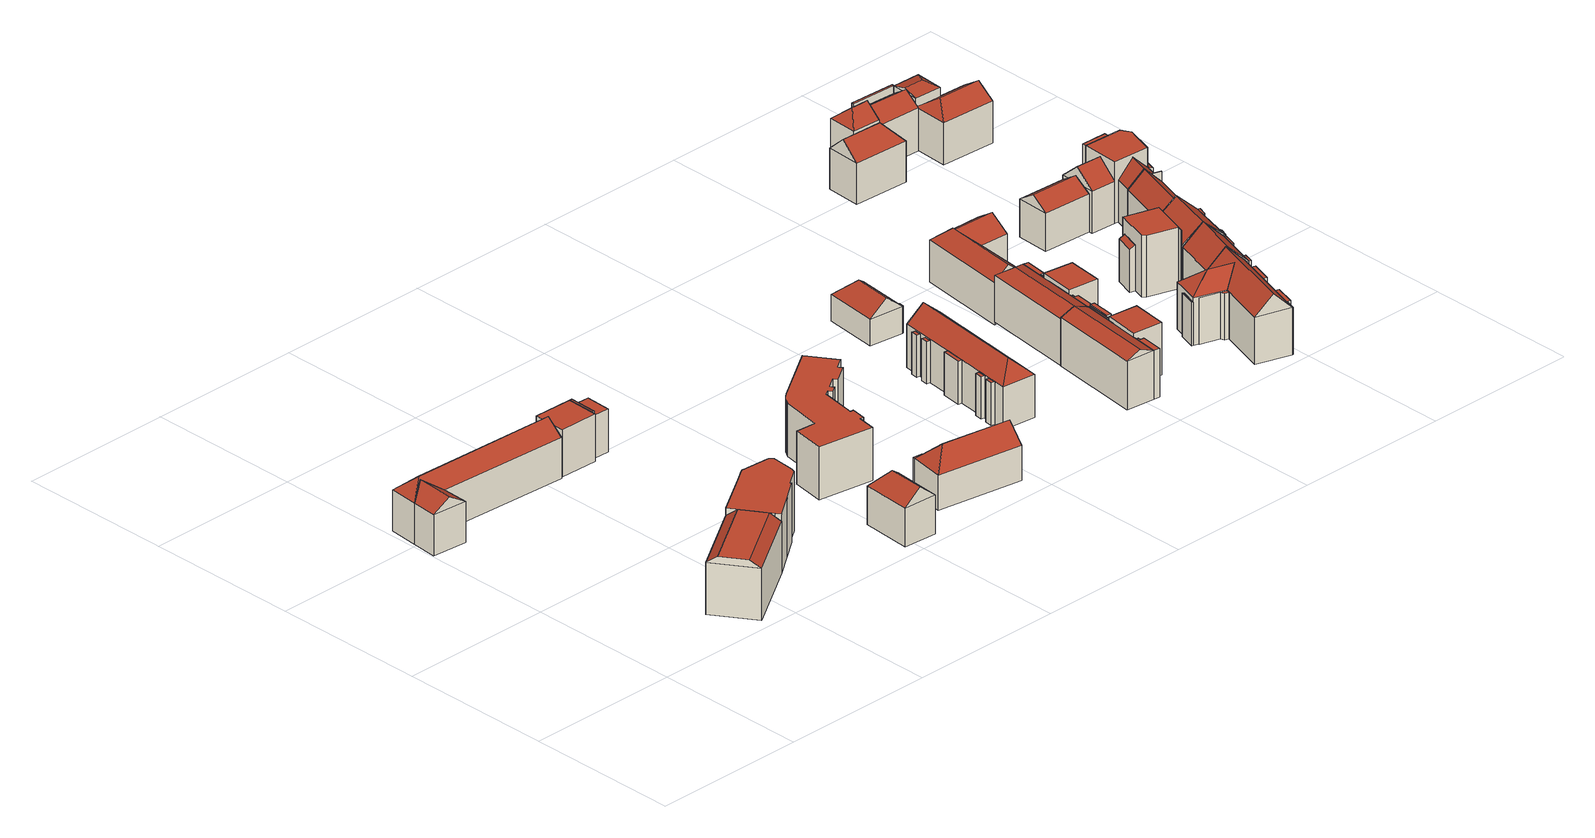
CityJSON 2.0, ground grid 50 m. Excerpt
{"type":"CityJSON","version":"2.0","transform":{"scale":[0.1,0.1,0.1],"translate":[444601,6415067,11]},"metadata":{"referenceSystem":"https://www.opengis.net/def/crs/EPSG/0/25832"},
"CityObjects":{
"building1":{"type":"Building","attributes":{"name":"Sievekingdamm","function":"31001_1010","yearOfConstruction":2015,"roofType":"9999","measuredHeight":19.09,"storeysAboveGround":6},"geometry":[{"type":"Solid","lod":"2","boundaries":[[[[0,1,2,3]],[[4,5,1,0]],[[6,7,5,4]],[[3,2,7,6]],[[3,8,9,0]],[[0,9,10,4]],[[4,10,11,6]],[[6,11,8,3]],[[9,8,11,10]],[[1,5,7,2]]]],"semantics":{"surfaces":[{"type":"WallSurface"},{"type":"RoofSurface","Flaechenneigung":"54.9090876015827","Flaechenrichtung":"326.75983861587","Flaechengroesse":"108.074738055153"},{"type":"RoofSurface","Flaechenneigung":"54.909048048587","Flaechenrichtung":"146.763846589408","Flaechengroesse":"108.151873257627"},{"type":"RoofSurface","Flaechenneigung":"90","Flaechenrichtung":"0","Flaechengroesse":"242.354747509814"},{"type":"GroundSurface"}],"values":[[0,0,0,0,1,0,2,0,3,4]]}}]},
"building2":{"type":"Building","attributes":{"name":"Sievekingsallee","function":"31001_1010"},"children":["building2-1","building2-2"]},
"building2-1":{"type":"BuildingPart","attributes":{"roofType":"5000","measuredHeight":16.88,"storeysAboveGround":4},"parents":["building2"],"geometry":[{"type":"Solid","lod":"2","boundaries":[[[[12,13,14,15]],[[16,17,13,12]],[[18,19,17,16]],[[15,14,19,18]],[[12,20,16]],[[18,21,15]],[[15,21,20,12]],[[16,20,21,18]],[[13,17,19,14]]]],"semantics":{"surfaces":[{"type":"WallSurface"},{"type":"RoofSurface","Flaechenneigung":"-48.0019924719058","Flaechenrichtung":"3.09234259710627","Flaechengroesse":"30.5157276614815"},{"type":"RoofSurface","Flaechenneigung":"57.164182813883","Flaechenrichtung":"274.01143964315","Flaechengroesse":"69.3036093944509"},{"type":"RoofSurface","Flaechenneigung":"57.1597357645914","Flaechenrichtung":"92.7861927979022","Flaechengroesse":"70.5579870528098"},{"type":"GroundSurface"}],"values":[[0,0,0,0,1,0,2,3,4]]}}]},
"building2-2":{"type":"BuildingPart","attributes":{"roofType":"5000","measuredHeight":17.58,"storeysAboveGround":4},"parents":["building2"],"geometry":[{"type":"Solid","lod":"2","boundaries":[[[[12,13,22,23]],[[24,25,13,12]],[[26,27,25,24]],[[23,22,27,26]],[[12,28,24]],[[26,29,23]],[[23,29,28,12]],[[24,28,29,26]],[[13,25,27,22]]]],"semantics":{"surfaces":[{"type":"WallSurface"},{"type":"RoofSurface","Flaechenneigung":"52.3827129567297","Flaechenrichtung":"274.951923739865","Flaechengroesse":"34.0605663655174"},{"type":"RoofSurface","Flaechenneigung":"49.3768713820023","Flaechenrichtung":"182.798453257466","Flaechengroesse":"344.295132877641"},{"type":"RoofSurface","Flaechenneigung":"49.3737237252926","Flaechenrichtung":"2.13642299310033","Flaechengroesse":"342.267833249126"},{"type":"GroundSurface"}],"values":[[0,0,0,0,1,0,2,3,4]]}}]},
"building3":{"type":"Building","attributes":{"name":"Sievekingdamm","function":"31001_1010","yearOfConstruction":2015,"roofType":"1000","measuredHeight":19.09,"storeysAboveGround":6},"geometry":[{"type":"Solid","lod":"2","boundaries":[[[[30,31,5,32]],[[33,34,31,30]],[[35,1,34,33]],[[36,37,1,35]],[[38,39,37,36]],[[40,41,39,38]],[[42,43,41,40]],[[44,45,43,42]],[[46,47,45,44]],[[48,49,47,46]],[[50,51,49,48]],[[52,53,51,50]],[[54,55,53,52]],[[56,57,55,54]],[[58,59,57,56]],[[60,61,59,58]],[[62,63,61,60]],[[64,65,63,62]],[[66,67,65,64]],[[68,69,67,66]],[[70,71,69,68]],[[72,73,71,70]],[[74,75,73,72]],[[76,77,75,74]],[[78,79,77,76]],[[32,5,79,78]],[[76,74,72,70,68,66,64,62,60,58,56,54,52,50,48,46,44,42,40,38,36,35,33,30,32,78]],[[31,34,1,37,39,41,43,45,47,49,51,53,55,57,59,61,63,65,67,69,71,73,75,77,79,5]]]],"semantics":{"surfaces":[{"type":"WallSurface"},{"type":"RoofSurface","Flaechenneigung":"90","Flaechenrichtung":"0","Flaechengroesse":"396.927841416284"},{"type":"GroundSurface"}],"values":[[0,0,0,0,0,0,0,0,0,0,0,0,0,0,0,0,0,0,0,0,0,0,0,0,0,0,1,2]]}}]},
"building4":{"type":"Building","attributes":{"name":"Sievekingsallee","function":"31001_1010"},"children":["building4-1","building4-2","building4-3"]},
"building4-1":{"type":"BuildingPart","attributes":{"roofType":"1000","measuredHeight":15.2,"storeysAboveGround":4},"parents":["building4"],"geometry":[{"type":"Solid","lod":"2","boundaries":[[[[80,81,82,83]],[[84,85,81,80]],[[86,87,85,84]],[[83,82,87,86]],[[84,80,83,86]],[[81,85,87,82]]]],"semantics":{"surfaces":[{"type":"WallSurface"},{"type":"RoofSurface","Flaechenneigung":"90","Flaechenrichtung":"0","Flaechengroesse":"132.370742933218"},{"type":"GroundSurface"}],"values":[[0,0,0,0,1,2]]}}]},
"building4-2":{"type":"BuildingPart","attributes":{"roofType":"1000","measuredHeight":15.2,"storeysAboveGround":4},"parents":["building4"],"geometry":[{"type":"Solid","lod":"2","boundaries":[[[[88,89,85,84]],[[90,91,89,88]],[[92,93,91,90]],[[84,85,93,92]],[[90,88,84,92]],[[89,91,93,85]]]],"semantics":{"surfaces":[{"type":"WallSurface"},{"type":"RoofSurface","Flaechenneigung":"90","Flaechenrichtung":"0","Flaechengroesse":"7.28620927681566"},{"type":"GroundSurface"}],"values":[[0,0,0,0,1,2]]}}]},
"building4-3":{"type":"BuildingPart","attributes":{"roofType":"1000","measuredHeight":13.82,"storeysAboveGround":4},"parents":["building4"],"geometry":[{"type":"Solid","lod":"2","boundaries":[[[[94,95,96,97]],[[98,99,95,94]],[[100,91,99,98]],[[97,96,91,100]],[[98,94,97,100]],[[95,99,91,96]]]],"semantics":{"surfaces":[{"type":"WallSurface"},{"type":"RoofSurface","Flaechenneigung":"90","Flaechenrichtung":"0","Flaechengroesse":"44.573254284447"},{"type":"GroundSurface"}],"values":[[0,0,0,0,1,2]]}}]},
"building5":{"type":"Building","attributes":{"name":"Auf den BlÃ¶cken","function":"31001_1010","yearOfConstruction":1968,"roofType":"5000","measuredHeight":17.12,"storeysAboveGround":4},"geometry":[{"type":"Solid","lod":"2","boundaries":[[[[101,102,103,104]],[[105,106,102,101]],[[107,108,106,105]],[[104,103,108,107]],[[101,109,105]],[[107,110,104]],[[104,110,109,101]],[[105,109,110,107]],[[102,106,108,103]]]],"semantics":{"surfaces":[{"type":"WallSurface"},{"type":"RoofSurface","Flaechenneigung":"41.5267970221452","Flaechenrichtung":"4.30347035387896","Flaechengroesse":"34.9789748129039"},{"type":"RoofSurface","Flaechenneigung":"49.5200770586772","Flaechenrichtung":"274.320142873796","Flaechengroesse":"102.418800990138"},{"type":"RoofSurface","Flaechenneigung":"49.5200159742142","Flaechenrichtung":"94.290882435777","Flaechengroesse":"102.385656529154"},{"type":"GroundSurface"}],"values":[[0,0,0,0,1,0,2,3,4]]}}]},
"building6":{"type":"Building","attributes":{"name":"Auf den BlÃ¶cken","function":"31001_1010","yearOfConstruction":1957,"roofType":"1000","measuredHeight":16.97,"storeysAboveGround":4},"geometry":[{"type":"Solid","lod":"2","boundaries":[[[[111,112,113,114]],[[115,116,112,111]],[[117,118,116,115]],[[119,120,118,117]],[[121,122,120,119]],[[123,124,122,121]],[[125,126,124,123]],[[127,128,126,125]],[[129,130,128,127]],[[131,132,130,129]],[[133,134,132,131]],[[135,136,134,133]],[[137,138,136,135]],[[139,140,138,137]],[[141,142,140,139]],[[143,144,142,141]],[[145,146,144,143]],[[147,148,146,145]],[[149,150,148,147]],[[151,152,150,149]],[[153,154,152,151]],[[155,156,154,153]],[[157,158,156,155]],[[114,113,158,157]],[[155,153,151,149,147,145,143,141,139,137,135,133,131,129,127,125,123,121,119,117,115,111,114,157]],[[112,116,118,120,122,124,126,128,130,132,134,136,138,140,142,144,146,148,150,152,154,156,158,113]]]],"semantics":{"surfaces":[{"type":"WallSurface"},{"type":"RoofSurface","Flaechenneigung":"90","Flaechenrichtung":"0","Flaechengroesse":"617.689835166028"},{"type":"GroundSurface"}],"values":[[0,0,0,0,0,0,0,0,0,0,0,0,0,0,0,0,0,0,0,0,0,0,0,0,1,2]]}}]},
"building7":{"type":"Building","attributes":{"name":"Fuchsloch","function":"31001_1010"},"children":["building7-1","building7-2","building7-3"]},
"building7-1":{"type":"BuildingPart","attributes":{"roofType":"5000","measuredHeight":16.79,"storeysAboveGround":4},"parents":["building7"],"geometry":[{"type":"Solid","lod":"2","boundaries":[[[[159,160,161,162]],[[163,164,160,159]],[[165,166,164,163]],[[162,161,166,165]],[[159,167,163]],[[165,168,162]],[[162,168,167,159]],[[163,167,168,165]],[[160,164,166,161]]]],"semantics":{"surfaces":[{"type":"WallSurface"},{"type":"RoofSurface","Flaechenneigung":"45.6821908032097","Flaechenrichtung":"279.469384034634","Flaechengroesse":"43.9395970039915"},{"type":"RoofSurface","Flaechenneigung":"45.8359066836406","Flaechenrichtung":"189.405448329383","Flaechengroesse":"201.219636368559"},{"type":"RoofSurface","Flaechenneigung":"45.8362883996152","Flaechenrichtung":"9.21995436558989","Flaechengroesse":"200.716840773846"},{"type":"GroundSurface"}],"values":[[0,0,0,0,1,0,2,3,4]]}}]},
"building7-2":{"type":"BuildingPart","attributes":{"roofType":"1000","measuredHeight":11.31,"storeysAboveGround":4},"parents":["building7"],"geometry":[{"type":"Solid","lod":"2","boundaries":[[[[169,170,171,172]],[[173,174,170,169]],[[165,166,174,173]],[[172,171,166,165]],[[173,169,172,165]],[[170,174,166,171]]]],"semantics":{"surfaces":[{"type":"WallSurface"},{"type":"RoofSurface","Flaechenneigung":"90","Flaechenrichtung":"0","Flaechengroesse":"2.47768286108741"},{"type":"GroundSurface"}],"values":[[0,0,0,0,1,2]]}}]},
"building7-3":{"type":"BuildingPart","attributes":{"roofType":"1000","measuredHeight":11.31,"storeysAboveGround":4},"parents":["building7"],"geometry":[{"type":"Solid","lod":"2","boundaries":[[[[175,176,164,163]],[[177,178,176,175]],[[179,180,178,177]],[[163,164,180,179]],[[177,175,163,179]],[[176,178,180,164]]]],"semantics":{"surfaces":[{"type":"WallSurface"},{"type":"RoofSurface","Flaechenneigung":"90","Flaechenrichtung":"0","Flaechengroesse":"2.36543065066958"},{"type":"GroundSurface"}],"values":[[0,0,0,0,1,2]]}}]},
"building8":{"type":"Building","attributes":{"name":"Lohhof","function":"31001_1010"},"children":["building8-1","building8-2","building8-3","building8-4","building8-5","building8-6"]},
"building8-1":{"type":"BuildingPart","attributes":{"roofType":"1000","measuredHeight":13.7,"storeysAboveGround":4},"parents":["building8"],"geometry":[{"type":"Solid","lod":"2","boundaries":[[[[181,182,183,184]],[[185,186,182,181]],[[187,188,186,185]],[[184,183,188,187]],[[185,181,184,187]],[[182,186,188,183]]]],"semantics":{"surfaces":[{"type":"WallSurface"},{"type":"RoofSurface","Flaechenneigung":"90","Flaechenrichtung":"0","Flaechengroesse":"3.02789300006411"},{"type":"GroundSurface"}],"values":[[0,0,0,0,1,2]]}}]},
"building8-2":{"type":"BuildingPart","attributes":{"roofType":"5000","measuredHeight":18.87,"storeysAboveGround":4},"parents":["building8"],"geometry":[{"type":"Solid","lod":"2","boundaries":[[[[189,190,191,192]],[[193,194,190,189]],[[195,196,194,193]],[[192,191,196,195]],[[189,197,193]],[[195,198,192]],[[192,198,197,189]],[[193,197,198,195]],[[190,194,196,191]]]],"semantics":{"surfaces":[{"type":"WallSurface"},{"type":"RoofSurface","Flaechenneigung":"45.1188760494076","Flaechenrichtung":"187.032750619177","Flaechengroesse":"38.9323050441705"},{"type":"RoofSurface","Flaechenneigung":"48.5842958109717","Flaechenrichtung":"96.9542641605661","Flaechengroesse":"307.286215276402"},{"type":"RoofSurface","Flaechenneigung":"48.583993079307","Flaechenrichtung":"276.76966347672","Flaechengroesse":"307.301080058436"},{"type":"GroundSurface"}],"values":[[0,0,0,0,1,0,2,3,4]]}}]},
"building8-3":{"type":"BuildingPart","attributes":{"roofType":"1000","measuredHeight":13.91,"storeysAboveGround":4},"parents":["building8"],"geometry":[{"type":"Solid","lod":"2","boundaries":[[[[199,200,201,202]],[[203,204,200,199]],[[205,206,204,203]],[[202,201,206,205]],[[203,199,202,205]],[[200,204,206,201]]]],"semantics":{"surfaces":[{"type":"WallSurface"},{"type":"RoofSurface","Flaechenneigung":"90","Flaechenrichtung":"0","Flaechengroesse":"7.74592859938431"},{"type":"GroundSurface"}],"values":[[0,0,0,0,1,2]]}}]},
"building8-4":{"type":"BuildingPart","attributes":{"roofType":"1000","measuredHeight":13.62,"storeysAboveGround":4},"parents":["building8"],"geometry":[{"type":"Solid","lod":"2","boundaries":[[[[207,208,209,210]],[[211,212,208,207]],[[213,214,212,211]],[[210,209,214,213]],[[211,207,210,213]],[[208,212,214,209]]]],"semantics":{"surfaces":[{"type":"WallSurface"},{"type":"RoofSurface","Flaechenneigung":"90","Flaechenrichtung":"0","Flaechengroesse":"2.90625000004284"},{"type":"GroundSurface"}],"values":[[0,0,0,0,1,2]]}}]},
"building8-5":{"type":"BuildingPart","attributes":{"roofType":"1000","measuredHeight":13.56,"storeysAboveGround":4},"parents":["building8"],"geometry":[{"type":"Solid","lod":"2","boundaries":[[[[215,216,217,218]],[[219,220,216,215]],[[221,222,220,219]],[[218,217,222,221]],[[219,215,218,221]],[[216,220,222,217]]]],"semantics":{"surfaces":[{"type":"WallSurface"},{"type":"RoofSurface","Flaechenneigung":"90","Flaechenrichtung":"0","Flaechengroesse":"2.80554250036038"},{"type":"GroundSurface"}],"values":[[0,0,0,0,1,2]]}}]},
"building8-6":{"type":"BuildingPart","attributes":{"roofType":"1000","measuredHeight":13.5,"storeysAboveGround":4},"parents":["building8"],"geometry":[{"type":"Solid","lod":"2","boundaries":[[[[223,224,225,226]],[[227,228,224,223]],[[229,230,228,227]],[[226,225,230,229]],[[227,223,226,229]],[[224,228,230,225]]]],"semantics":{"surfaces":[{"type":"WallSurface"},{"type":"RoofSurface","Flaechenneigung":"90","Flaechenrichtung":"0","Flaechengroesse":"2.67958499839153"},{"type":"GroundSurface"}],"values":[[0,0,0,0,1,2]]}}]},
"building9":{"type":"Building","attributes":{"name":"Sievekingdamm","function":"31001_1010"},"children":["building9-1","building9-2"]},
"building9-1":{"type":"BuildingPart","attributes":{"roofType":"5000","measuredHeight":13.5,"storeysAboveGround":2},"parents":["building9"],"geometry":[{"type":"Solid","lod":"2","boundaries":[[[[231,232,233,234]],[[235,236,232,231]],[[237,238,236,235]],[[234,233,238,237]],[[231,239,235]],[[237,240,234]],[[234,240,239,231]],[[235,239,240,237]],[[232,236,238,233]]]],"semantics":{"surfaces":[{"type":"WallSurface"},{"type":"RoofSurface","Flaechenneigung":"46.4211527466619","Flaechenrichtung":"6.21977909800857","Flaechengroesse":"40.1062541432126"},{"type":"RoofSurface","Flaechenneigung":"49.0906795061851","Flaechenrichtung":"276.219069384651","Flaechengroesse":"111.81100032392"},{"type":"RoofSurface","Flaechenneigung":"49.0904785403999","Flaechenrichtung":"96.2215040557658","Flaechengroesse":"111.807269911127"},{"type":"GroundSurface"}],"values":[[0,0,0,0,1,0,2,3,4]]}}]},
"building9-2":{"type":"BuildingPart","attributes":{"roofType":"1000","measuredHeight":8.61,"storeysAboveGround":2},"parents":["building9"],"geometry":[{"type":"Solid","lod":"2","boundaries":[[[[241,242,243,244]],[[245,246,242,241]],[[237,238,246,245]],[[244,243,238,237]],[[245,241,244,237]],[[242,246,238,243]]]],"semantics":{"surfaces":[{"type":"WallSurface"},{"type":"RoofSurface","Flaechenneigung":"90","Flaechenrichtung":"0","Flaechengroesse":"0.614165921344255"},{"type":"GroundSurface"}],"values":[[0,0,0,0,1,2]]}}]},
"building10":{"type":"Building","attributes":{"name":"Lohhof","function":"31001_1010"},"children":["building10-1","building10-2","building10-3","building10-4","building10-5"]},
"building10-1":{"type":"BuildingPart","attributes":{"roofType":"1000","measuredHeight":16.87,"storeysAboveGround":5},"parents":["building10"],"geometry":[{"type":"Solid","lod":"2","boundaries":[[[[247,248,249,250]],[[251,252,248,247]],[[253,254,252,251]],[[250,249,254,253]],[[251,247,250,253]],[[248,252,254,249]]]],"semantics":{"surfaces":[{"type":"WallSurface"},{"type":"RoofSurface","Flaechenneigung":"90","Flaechenrichtung":"0","Flaechengroesse":"111.645386071044"},{"type":"GroundSurface"}],"values":[[0,0,0,0,1,2]]}}]},
"building10-2":{"type":"BuildingPart","attributes":{"roofType":"3100","measuredHeight":17.53,"storeysAboveGround":5},"parents":["building10"],"geometry":[{"type":"Solid","lod":"2","boundaries":[[[[255,256,257,258]],[[259,260,256,255]],[[261,262,260,259]],[[258,257,262,261]],[[255,263,259]],[[261,264,258]],[[258,264,263,255]],[[259,263,264,261]],[[256,260,262,257]]]],"semantics":{"surfaces":[{"type":"WallSurface"},{"type":"RoofSurface","Flaechenneigung":"67.8685338975562","Flaechenrichtung":"277.203066723064","Flaechengroesse":"154.427013181864"},{"type":"RoofSurface","Flaechenneigung":"67.8679847145337","Flaechenrichtung":"97.480417360494","Flaechengroesse":"154.41425455469"},{"type":"GroundSurface"}],"values":[[0,0,0,0,0,0,1,2,3]]}}]},
"building10-3":{"type":"BuildingPart","attributes":{"roofType":"1000","measuredHeight":15.6,"storeysAboveGround":5},"parents":["building10"],"geometry":[{"type":"Solid","lod":"2","boundaries":[[[[265,266,260,259]],[[267,268,266,265]],[[269,270,268,267]],[[259,260,270,269]],[[267,265,259,269]],[[266,268,270,260]]]],"semantics":{"surfaces":[{"type":"WallSurface"},{"type":"RoofSurface","Flaechenneigung":"90","Flaechenrichtung":"0","Flaechengroesse":"5.27852450741456"},{"type":"GroundSurface"}],"values":[[0,0,0,0,1,2]]}}]},
"building10-4":{"type":"BuildingPart","attributes":{"roofType":"1000","measuredHeight":16.04,"storeysAboveGround":5},"parents":["building10"],"geometry":[{"type":"Solid","lod":"2","boundaries":[[[[271,272,266,273]],[[274,275,272,271]],[[276,277,275,274]],[[273,266,277,276]],[[274,271,273,276]],[[272,275,277,266]]]],"semantics":{"surfaces":[{"type":"WallSurface"},{"type":"RoofSurface","Flaechenneigung":"90","Flaechenrichtung":"0","Flaechengroesse":"11.5553852855038"},{"type":"GroundSurface"}],"values":[[0,0,0,0,1,2]]}}]},
"building10-5":{"type":"BuildingPart","attributes":{"roofType":"1000","measuredHeight":15.6,"storeysAboveGround":5},"parents":["building10"],"geometry":[{"type":"Solid","lod":"2","boundaries":[[[[278,279,262,261]],[[280,281,279,278]],[[282,283,281,280]],[[284,285,283,282]],[[286,287,285,284]],[[261,262,287,286]],[[284,282,280,278,261,286]],[[279,281,283,285,287,262]]]],"semantics":{"surfaces":[{"type":"WallSurface"},{"type":"RoofSurface","Flaechenneigung":"90","Flaechenrichtung":"0","Flaechengroesse":"15.9609462660727"},{"type":"GroundSurface"}],"values":[[0,0,0,0,0,0,1,2]]}}]},
"building11":{"type":"Building","attributes":{"name":"Lohhof","function":"31001_1010"},"children":["building11-1","building11-2","building11-3","building11-4","building11-5"]},
"building11-1":{"type":"BuildingPart","attributes":{"roofType":"5000","measuredHeight":17.19,"storeysAboveGround":5},"parents":["building11"],"geometry":[{"type":"Solid","lod":"2","boundaries":[[[[288,289,290,291]],[[292,293,289,288]],[[294,295,293,292]],[[291,290,295,294]],[[288,296,292]],[[294,297,291]],[[291,297,296,288]],[[292,296,297,294]],[[289,293,295,290]]]],"semantics":{"surfaces":[{"type":"WallSurface"},{"type":"RoofSurface","Flaechenneigung":"54.025838625008","Flaechenrichtung":"7.05968651164395","Flaechengroesse":"19.486108447865"},{"type":"RoofSurface","Flaechenneigung":"65.4173383845446","Flaechenrichtung":"277.067830102796","Flaechengroesse":"156.833975198647"},{"type":"RoofSurface","Flaechenneigung":"65.4174252018142","Flaechenrichtung":"97.0814482361578","Flaechengroesse":"156.846770280776"},{"type":"GroundSurface"}],"values":[[0,0,0,0,1,0,2,3,4]]}}]},
"building11-2":{"type":"BuildingPart","attributes":{"roofType":"1000","measuredHeight":16.37,"storeysAboveGround":5},"parents":["building11"],"geometry":[{"type":"Solid","lod":"2","boundaries":[[[[298,299,300,301]],[[302,303,299,298]],[[304,305,303,302]],[[301,300,305,304]],[[302,298,301,304]],[[299,303,305,300]]]],"semantics":{"surfaces":[{"type":"WallSurface"},{"type":"RoofSurface","Flaechenneigung":"90","Flaechenrichtung":"0","Flaechengroesse":"113.156226343016"},{"type":"GroundSurface"}],"values":[[0,0,0,0,1,2]]}}]},
"building11-3":{"type":"BuildingPart","attributes":{"roofType":"1000","measuredHeight":14.9,"storeysAboveGround":5},"parents":["building11"],"geometry":[{"type":"Solid","lod":"2","boundaries":[[[[306,307,308,309]],[[292,293,307,306]],[[310,311,293,292]],[[309,308,311,310]],[[292,306,309,310]],[[307,293,311,308]]]],"semantics":{"surfaces":[{"type":"WallSurface"},{"type":"RoofSurface","Flaechenneigung":"90","Flaechenrichtung":"0","Flaechengroesse":"12.5477113933709"},{"type":"GroundSurface"}],"values":[[0,0,0,0,1,2]]}}]},
"building11-4":{"type":"BuildingPart","attributes":{"roofType":"1000","measuredHeight":14.9,"storeysAboveGround":5},"parents":["building11"],"geometry":[{"type":"Solid","lod":"2","boundaries":[[[[312,313,314,315]],[[316,317,313,312]],[[318,319,317,316]],[[315,314,319,318]],[[316,312,315,318]],[[313,317,319,314]]]],"semantics":{"surfaces":[{"type":"WallSurface"},{"type":"RoofSurface","Flaechenneigung":"90","Flaechenrichtung":"0","Flaechengroesse":"0.447482251440261"},{"type":"GroundSurface"}],"values":[[0,0,0,0,1,2]]}}]},
"building11-5":{"type":"BuildingPart","attributes":{"roofType":"1000","measuredHeight":14.9,"storeysAboveGround":5},"parents":["building11"],"geometry":[{"type":"Solid","lod":"2","boundaries":[[[[320,321,295,294]],[[322,323,321,320]],[[324,325,323,322]],[[326,327,325,324]],[[328,329,327,326]],[[294,295,329,328]],[[326,324,322,320,294,328]],[[321,323,325,327,329,295]]]],"semantics":{"surfaces":[{"type":"WallSurface"},{"type":"RoofSurface","Flaechenneigung":"90","Flaechenrichtung":"0","Flaechengroesse":"13.619574844158"},{"type":"GroundSurface"}],"values":[[0,0,0,0,0,0,1,2]]}}]},
"building12":{"type":"Building","attributes":{"name":"Lohhof","function":"31001_1010"},"children":["building12-1","building12-2"]},
"building12-1":{"type":"BuildingPart","attributes":{"roofType":"5000","measuredHeight":17.69,"storeysAboveGround":4},"parents":["building12"],"geometry":[{"type":"Solid","lod":"2","boundaries":[[[[330,331,332,333]],[[334,335,331,330]],[[336,337,335,334]],[[333,332,337,336]],[[330,338,334]],[[336,339,333]],[[333,339,338,330]],[[334,338,339,336]],[[331,335,337,332]]]],"semantics":{"surfaces":[{"type":"WallSurface"},{"type":"RoofSurface","Flaechenneigung":"49.471909209899","Flaechenrichtung":"1.83052096190518","Flaechengroesse":"30.2322661500071"},{"type":"RoofSurface","Flaechenneigung":"49.2767700770085","Flaechenrichtung":"276.778532546558","Flaechengroesse":"175.585094481911"},{"type":"RoofSurface","Flaechenneigung":"49.2865822071587","Flaechenrichtung":"96.1143441947416","Flaechengroesse":"178.386703402435"},{"type":"GroundSurface"}],"values":[[0,0,0,0,1,0,2,3,4]]}}]},
"building12-2":{"type":"BuildingPart","attributes":{"roofType":"5000","measuredHeight":17.57,"storeysAboveGround":4},"parents":["building12"],"geometry":[{"type":"Solid","lod":"2","boundaries":[[[[340,341,342,343]],[[334,335,341,340]],[[344,345,335,334]],[[343,342,345,344]],[[340,346,334]],[[344,347,343]],[[343,347,346,340]],[[334,346,347,344]],[[341,335,345,342]]]],"semantics":{"surfaces":[{"type":"WallSurface"},{"type":"RoofSurface","Flaechenneigung":"-48.5993790719375","Flaechenrichtung":"275.84253216567","Flaechengroesse":"36.7923232316583"},{"type":"RoofSurface","Flaechenneigung":"55.944144521343","Flaechenrichtung":"182.833192171083","Flaechengroesse":"85.4217219738043"},{"type":"RoofSurface","Flaechenneigung":"55.9349410820567","Flaechenrichtung":"2.27155643237392","Flaechengroesse":"83.1223231767687"},{"type":"GroundSurface"}],"values":[[0,0,0,0,1,0,2,3,4]]}}]},
"building13":{"type":"Building","attributes":{"name":"Hammer Steindamm","function":"31001_1010"},"children":["building13-1","building13-2","building13-3","building13-4","building13-5","building13-6"]},
"building13-1":{"type":"BuildingPart","attributes":{"roofType":"1000","measuredHeight":13.91,"storeysAboveGround":4},"parents":["building13"],"geometry":[{"type":"Solid","lod":"2","boundaries":[[[[348,349,350,351]],[[352,353,349,348]],[[354,355,353,352]],[[351,350,355,354]],[[352,348,351,354]],[[349,353,355,350]]]],"semantics":{"surfaces":[{"type":"WallSurface"},{"type":"RoofSurface","Flaechenneigung":"90","Flaechenrichtung":"0","Flaechengroesse":"2.84715800665414"},{"type":"GroundSurface"}],"values":[[0,0,0,0,1,2]]}}]},
"building13-2":{"type":"BuildingPart","attributes":{"roofType":"3200","measuredHeight":20.12,"storeysAboveGround":4},"parents":["building13"],"geometry":[{"type":"Solid","lod":"2","boundaries":[[[[356,353,357,358]],[[359,360,353,356]],[[361,362,360,359]],[[358,357,362,361]],[[356,363,359]],[[361,364,358]],[[358,364,363,356]],[[359,363,364,361]],[[353,360,362,357]]]],"semantics":{"surfaces":[{"type":"WallSurface"},{"type":"RoofSurface","Flaechenneigung":"54.0803632291163","Flaechenrichtung":"288.443542760187","Flaechengroesse":"41.5890380316004"},{"type":"RoofSurface","Flaechenneigung":"-44.6803807868907","Flaechenrichtung":"107.636615141854","Flaechengroesse":"34.2932013856007"},{"type":"RoofSurface","Flaechenneigung":"45.5877251265979","Flaechenrichtung":"198.426773229705","Flaechengroesse":"66.2749144096923"},{"type":"RoofSurface","Flaechenneigung":"45.5875357848067","Flaechenrichtung":"18.4474966278866","Flaechengroesse":"65.7840773722206"},{"type":"GroundSurface"}],"values":[[0,0,0,0,1,2,3,4,5]]}}]},
"building13-3":{"type":"BuildingPart","attributes":{"roofType":"3100","measuredHeight":21.14,"storeysAboveGround":4},"parents":["building13"],"geometry":[{"type":"Solid","lod":"2","boundaries":[[[[365,366,367,368]],[[369,370,366,365]],[[371,372,370,369]],[[368,367,372,371]],[[365,373,369]],[[371,374,368]],[[368,374,373,365]],[[369,373,374,371]],[[366,370,372,367]]]],"semantics":{"surfaces":[{"type":"WallSurface"},{"type":"RoofSurface","Flaechenneigung":"44.6842832091433","Flaechenrichtung":"107.624813633554","Flaechengroesse":"242.712885904693"},{"type":"RoofSurface","Flaechenneigung":"44.6843109727409","Flaechenrichtung":"287.632681227925","Flaechengroesse":"242.707749804685"},{"type":"GroundSurface"}],"values":[[0,0,0,0,0,0,1,2,3]]}}]},
"building13-4":{"type":"BuildingPart","attributes":{"roofType":"1000","measuredHeight":15.23,"storeysAboveGround":4},"parents":["building13"],"geometry":[{"type":"Solid","lod":"2","boundaries":[[[[375,376,377,378]],[[379,380,376,375]],[[381,382,380,379]],[[378,377,382,381]],[[379,375,378,381]],[[376,380,382,377]]]],"semantics":{"surfaces":[{"type":"WallSurface"},{"type":"RoofSurface","Flaechenneigung":"90","Flaechenrichtung":"0","Flaechengroesse":"9.35454367939669"},{"type":"GroundSurface"}],"values":[[0,0,0,0,1,2]]}}]},
"building13-5":{"type":"BuildingPart","attributes":{"roofType":"1000","measuredHeight":15.04,"storeysAboveGround":4},"parents":["building13"],"geometry":[{"type":"Solid","lod":"2","boundaries":[[[[383,384,385,386]],[[387,388,384,383]],[[389,357,388,387]],[[390,391,357,389]],[[392,393,391,390]],[[386,385,393,392]],[[390,389,387,383,386,392]],[[384,388,357,391,393,385]]]],"semantics":{"surfaces":[{"type":"WallSurface"},{"type":"RoofSurface","Flaechenneigung":"90","Flaechenrichtung":"0","Flaechengroesse":"4.09782835491752"},{"type":"GroundSurface"}],"values":[[0,0,0,0,0,0,1,2]]}}]},
"building13-6":{"type":"BuildingPart","attributes":{"roofType":"1000","measuredHeight":15.23,"storeysAboveGround":4},"parents":["building13"],"geometry":[{"type":"Solid","lod":"2","boundaries":[[[[394,395,396,397]],[[365,366,395,394]],[[398,399,366,365]],[[400,401,399,398]],[[402,403,401,400]],[[397,396,403,402]],[[400,398,365,394,397,402]],[[395,366,399,401,403,396]]]],"semantics":{"surfaces":[{"type":"WallSurface"},{"type":"RoofSurface","Flaechenneigung":"90","Flaechenrichtung":"0","Flaechengroesse":"9.9943633684428"},{"type":"GroundSurface"}],"values":[[0,0,0,0,0,0,1,2]]}}]},
"building14":{"type":"Building","attributes":{"name":"Hammer Steindamm","function":"31001_1010"},"children":["building14-1","building14-2","building14-3"]},
"building14-1":{"type":"BuildingPart","attributes":{"roofType":"3100","measuredHeight":20.42,"storeysAboveGround":4},"parents":["building14"],"geometry":[{"type":"Solid","lod":"2","boundaries":[[[[404,405,406,407]],[[408,409,405,404]],[[410,411,409,408]],[[407,406,411,410]],[[404,412,408]],[[410,413,407]],[[407,413,412,404]],[[408,412,413,410]],[[405,409,411,406]]]],"semantics":{"surfaces":[{"type":"WallSurface"},{"type":"RoofSurface","Flaechenneigung":"44.7848457055347","Flaechenrichtung":"288.241691296396","Flaechengroesse":"139.85715899317"},{"type":"RoofSurface","Flaechenneigung":"44.7870083178785","Flaechenrichtung":"107.73437898253","Flaechengroesse":"139.849246594284"},{"type":"GroundSurface"}],"values":[[0,0,0,0,0,0,1,2,3]]}}]},
"building14-2":{"type":"BuildingPart","attributes":{"roofType":"1000","measuredHeight":13.94,"storeysAboveGround":4},"parents":["building14"],"geometry":[{"type":"Solid","lod":"2","boundaries":[[[[414,415,409,408]],[[416,417,415,414]],[[418,419,417,416]],[[408,409,419,418]],[[416,414,408,418]],[[415,417,419,409]]]],"semantics":{"surfaces":[{"type":"WallSurface"},{"type":"RoofSurface","Flaechenneigung":"90","Flaechenrichtung":"0","Flaechengroesse":"3.37026453133315"},{"type":"GroundSurface"}],"values":[[0,0,0,0,1,2]]}}]},
"building14-3":{"type":"BuildingPart","attributes":{"roofType":"1000","measuredHeight":13.94,"storeysAboveGround":4},"parents":["building14"],"geometry":[{"type":"Solid","lod":"2","boundaries":[[[[420,421,422,423]],[[424,425,421,420]],[[410,411,425,424]],[[423,422,411,410]],[[424,420,423,410]],[[421,425,411,422]]]],"semantics":{"surfaces":[{"type":"WallSurface"},{"type":"RoofSurface","Flaechenneigung":"90","Flaechenrichtung":"0","Flaechengroesse":"2.65802237374259"},{"type":"GroundSurface"}],"values":[[0,0,0,0,1,2]]}}]},
"building15":{"type":"Building","attributes":{"name":"Hammer Steindamm","function":"31001_1010"},"children":["building15-1","building15-2","building15-3","building15-4","building15-5"]},
"building15-1":{"type":"BuildingPart","attributes":{"roofType":"2100","measuredHeight":14.66,"storeysAboveGround":4},"parents":["building15"],"geometry":[{"type":"Solid","lod":"2","boundaries":[[[[426,427,428,429]],[[430,431,427,426]],[[432,433,431,430]],[[429,428,433,432]],[[430,426,429,432]],[[427,431,433,428]]]],"semantics":{"surfaces":[{"type":"WallSurface"},{"type":"RoofSurface","Flaechenneigung":"59.4360458474167","Flaechenrichtung":"287.497179431314","Flaechengroesse":"13.9706277874959"},{"type":"GroundSurface"}],"values":[[0,0,0,0,1,2]]}}]},
"building15-2":{"type":"BuildingPart","attributes":{"roofType":"3100","measuredHeight":20.76,"storeysAboveGround":4},"parents":["building15"],"geometry":[{"type":"Solid","lod":"2","boundaries":[[[[434,435,436,437]],[[438,439,435,434]],[[440,441,439,438]],[[437,436,441,440]],[[434,442,438]],[[440,443,437]],[[437,443,442,434]],[[438,442,443,440]],[[435,439,441,436]]]],"semantics":{"surfaces":[{"type":"WallSurface"},{"type":"RoofSurface","Flaechenneigung":"47.3769219803832","Flaechenrichtung":"106.820734786886","Flaechengroesse":"142.606897286633"},{"type":"RoofSurface","Flaechenneigung":"47.3786202013126","Flaechenrichtung":"287.267335870706","Flaechengroesse":"142.603332882034"},{"type":"GroundSurface"}],"values":[[0,0,0,0,0,0,1,2,3]]}}]},
"building15-3":{"type":"BuildingPart","attributes":{"roofType":"1000","measuredHeight":14.73,"storeysAboveGround":4},"parents":["building15"],"geometry":[{"type":"Solid","lod":"2","boundaries":[[[[444,445,436,437]],[[446,447,445,444]],[[448,449,447,446]],[[437,436,449,448]],[[446,444,437,448]],[[445,447,449,436]]]],"semantics":{"surfaces":[{"type":"WallSurface"},{"type":"RoofSurface","Flaechenneigung":"90","Flaechenrichtung":"0","Flaechengroesse":"2.70151401570636"},{"type":"GroundSurface"}],"values":[[0,0,0,0,1,2]]}}]},
"building15-4":{"type":"BuildingPart","attributes":{"roofType":"1000","measuredHeight":14.73,"storeysAboveGround":4},"parents":["building15"],"geometry":[{"type":"Solid","lod":"2","boundaries":[[[[450,451,452,453]],[[454,455,451,450]],[[434,435,455,454]],[[453,452,435,434]],[[454,450,453,434]],[[451,455,435,452]]]],"semantics":{"surfaces":[{"type":"WallSurface"},{"type":"RoofSurface","Flaechenneigung":"90","Flaechenrichtung":"0","Flaechengroesse":"1.4680395858221"},{"type":"GroundSurface"}],"values":[[0,0,0,0,1,2]]}}]},
"building15-5":{"type":"BuildingPart","attributes":{"roofType":"1000","measuredHeight":19.66,"storeysAboveGround":4},"parents":["building15"],"geometry":[{"type":"Solid","lod":"2","boundaries":[[[[456,439,457,458]],[[459,460,439,456]],[[461,462,460,459]],[[463,464,462,461]],[[465,466,464,463]],[[467,468,466,465]],[[458,457,468,467]],[[465,463,461,459,456,458,467]],[[439,460,462,464,466,468,457]]]],"semantics":{"surfaces":[{"type":"WallSurface"},{"type":"RoofSurface","Flaechenneigung":"90","Flaechenrichtung":"0","Flaechengroesse":"137.775168121678"},{"type":"GroundSurface"}],"values":[[0,0,0,0,0,0,0,1,2]]}}]},
"building16":{"type":"Building","attributes":{"name":"Sievekingsallee","function":"31001_1010","yearOfConstruction":1957,"roofType":"3100","measuredHeight":15.85,"storeysAboveGround":4},"geometry":[{"type":"Solid","lod":"2","boundaries":[[[[469,470,471,472]],[[473,474,470,469]],[[475,476,474,473]],[[472,471,476,475]],[[469,477,473]],[[475,478,472]],[[472,478,477,469]],[[473,477,478,475]],[[470,474,476,471]]]],"semantics":{"surfaces":[{"type":"WallSurface"},{"type":"RoofSurface","Flaechenneigung":"55.7512377463038","Flaechenrichtung":"182.918795963334","Flaechengroesse":"104.302454384637"},{"type":"RoofSurface","Flaechenneigung":"55.751087248984","Flaechenrichtung":"2.97254643960116","Flaechengroesse":"104.304085129037"},{"type":"GroundSurface"}],"values":[[0,0,0,0,0,0,1,2,3]]}}]},
"building17":{"type":"Building","attributes":{"name":"Hammer Steindamm","function":"31001_1010"},"children":["building17-1","building17-2"]},
"building17-1":{"type":"BuildingPart","attributes":{"roofType":"3100","measuredHeight":18.76,"storeysAboveGround":4},"parents":["building17"],"geometry":[{"type":"Solid","lod":"2","boundaries":[[[[479,480,481,482]],[[483,484,480,479]],[[485,486,484,483]],[[482,481,486,485]],[[479,487,483]],[[485,488,482]],[[482,488,487,479]],[[483,487,488,485]],[[480,484,486,481]]]],"semantics":{"surfaces":[{"type":"WallSurface"},{"type":"RoofSurface","Flaechenneigung":"44.0893159407355","Flaechenrichtung":"287.815252542401","Flaechengroesse":"152.663849009403"},{"type":"RoofSurface","Flaechenneigung":"44.0894511815263","Flaechenrichtung":"107.801900506562","Flaechengroesse":"152.656207767605"},{"type":"GroundSurface"}],"values":[[0,0,0,0,0,0,1,2,3]]}}]},
"building17-2":{"type":"BuildingPart","attributes":{"roofType":"1000","measuredHeight":13.35,"storeysAboveGround":4},"parents":["building17"],"geometry":[{"type":"Solid","lod":"2","boundaries":[[[[489,490,480,479]],[[491,492,490,489]],[[493,494,492,491]],[[479,480,494,493]],[[491,489,479,493]],[[490,492,494,480]]]],"semantics":{"surfaces":[{"type":"WallSurface"},{"type":"RoofSurface","Flaechenneigung":"90","Flaechenrichtung":"0","Flaechengroesse":"1.15301542589694"},{"type":"GroundSurface"}],"values":[[0,0,0,0,1,2]]}}]},
"building18":{"type":"Building","attributes":{"name":"Sievekingsallee","function":"31001_1010"},"children":["building18-1","building18-2","building18-3","building18-4","building18-5","building18-6"]},
"building18-1":{"type":"BuildingPart","attributes":{"roofType":"5000","measuredHeight":18.38,"storeysAboveGround":4},"parents":["building18"],"geometry":[{"type":"Solid","lod":"2","boundaries":[[[[495,496,497,498]],[[499,500,496,495]],[[501,502,500,499]],[[498,497,502,501]],[[495,503,499]],[[501,504,498]],[[498,504,503,495]],[[499,503,504,501]],[[496,500,502,497]]]],"semantics":{"surfaces":[{"type":"WallSurface"},{"type":"RoofSurface","Flaechenneigung":"41.5280836284885","Flaechenrichtung":"92.8494994040958","Flaechengroesse":"40.347125489576"},{"type":"RoofSurface","Flaechenneigung":"46.6362666407859","Flaechenrichtung":"2.85066626191174","Flaechengroesse":"124.046532342416"},{"type":"RoofSurface","Flaechenneigung":"46.6363801844414","Flaechenrichtung":"182.846805482165","Flaechengroesse":"124.049062008658"},{"type":"GroundSurface"}],"values":[[0,0,0,0,1,0,2,3,4]]}}]},
"building18-2":{"type":"BuildingPart","attributes":{"roofType":"5000","measuredHeight":19.09,"storeysAboveGround":4},"parents":["building18"],"geometry":[{"type":"Solid","lod":"2","boundaries":[[[[505,506,496,507]],[[508,509,506,505]],[[510,511,509,508]],[[507,496,511,510]],[[505,512,508]],[[510,513,507]],[[507,513,512,505]],[[508,512,513,510]],[[506,509,511,496]]]],"semantics":{"surfaces":[{"type":"WallSurface"},{"type":"RoofSurface","Flaechenneigung":"42.6138973612871","Flaechenrichtung":"272.851849181748","Flaechengroesse":"26.7100561599105"},{"type":"RoofSurface","Flaechenneigung":"48.8671475129598","Flaechenrichtung":"182.846331402792","Flaechengroesse":"47.3847689605955"},{"type":"RoofSurface","Flaechenneigung":"48.8672969844222","Flaechenrichtung":"2.82696698326483","Flaechengroesse":"47.3835448523109"},{"type":"GroundSurface"}],"values":[[0,0,0,0,1,0,2,3,4]]}}]},
"building18-3":{"type":"BuildingPart","attributes":{"roofType":"3100","measuredHeight":17.45,"storeysAboveGround":4},"parents":["building18"],"geometry":[{"type":"Solid","lod":"2","boundaries":[[[[514,515,511,516]],[[517,518,515,514]],[[519,520,518,517]],[[516,511,520,519]],[[514,521,517]],[[519,522,516]],[[516,522,521,514]],[[517,521,522,519]],[[515,518,520,511]]]],"semantics":{"surfaces":[{"type":"WallSurface"},{"type":"RoofSurface","Flaechenneigung":"54.4815227953838","Flaechenrichtung":"2.75251941555763","Flaechengroesse":"89.0152081675264"},{"type":"RoofSurface","Flaechenneigung":"54.4813897925999","Flaechenrichtung":"182.818109113188","Flaechengroesse":"89.0124240352548"},{"type":"GroundSurface"}],"values":[[0,0,0,0,0,0,1,2,3]]}}]},
"building18-4":{"type":"BuildingPart","attributes":{"roofType":"5000","measuredHeight":17.67,"storeysAboveGround":4},"parents":["building18"],"geometry":[{"type":"Solid","lod":"2","boundaries":[[[[523,524,515,525]],[[526,527,524,523]],[[528,529,527,526]],[[525,515,529,528]],[[523,530,526]],[[528,531,525]],[[525,531,530,523]],[[526,530,531,528]],[[524,527,529,515]]]],"semantics":{"surfaces":[{"type":"WallSurface"},{"type":"RoofSurface","Flaechenneigung":"62.4104458856623","Flaechenrichtung":"92.8454227254943","Flaechengroesse":"14.0120943286376"},{"type":"RoofSurface","Flaechenneigung":"73.1787329251202","Flaechenrichtung":"2.84269771535469","Flaechengroesse":"37.68791951411"},{"type":"RoofSurface","Flaechenneigung":"73.1786773496639","Flaechenrichtung":"182.846499058103","Flaechengroesse":"37.6913674211748"},{"type":"GroundSurface"}],"values":[[0,0,0,0,1,0,2,3,4]]}}]},
"building18-5":{"type":"BuildingPart","attributes":{"roofType":"5000","measuredHeight":17.5,"storeysAboveGround":4},"parents":["building18"],"geometry":[{"type":"Solid","lod":"2","boundaries":[[[[532,533,534,535]],[[536,529,533,532]],[[537,538,529,536]],[[535,534,538,537]],[[532,539,536]],[[537,540,535]],[[535,540,539,532]],[[536,539,540,537]],[[533,529,538,534]]]],"semantics":{"surfaces":[{"type":"WallSurface"},{"type":"RoofSurface","Flaechenneigung":"44.4680090687922","Flaechenrichtung":"272.854232684212","Flaechengroesse":"32.8976625812946"},{"type":"RoofSurface","Flaechenneigung":"55.3368593282151","Flaechenrichtung":"182.853922612822","Flaechengroesse":"114.68478310872"},{"type":"RoofSurface","Flaechenneigung":"55.3369004362173","Flaechenrichtung":"2.84955120345113","Flaechengroesse":"114.683419784781"},{"type":"GroundSurface"}],"values":[[0,0,0,0,1,0,2,3,4]]}}]},
"building18-6":{"type":"BuildingPart","attributes":{"roofType":"1000","measuredHeight":16.25,"storeysAboveGround":4},"parents":["building18"],"geometry":[{"type":"Solid","lod":"2","boundaries":[[[[541,542,543,544]],[[545,546,542,541]],[[547,548,546,545]],[[544,543,548,547]],[[545,541,544,547]],[[542,546,548,543]]]],"semantics":{"surfaces":[{"type":"WallSurface"},{"type":"RoofSurface","Flaechenneigung":"90","Flaechenrichtung":"0","Flaechengroesse":"12.2109905168544"},{"type":"GroundSurface"}],"values":[[0,0,0,0,1,2]]}}]},
"building19":{"type":"Building","attributes":{"name":"Sievekingsallee","function":"31001_1010"},"children":["building19-1","building19-2","building19-3","building19-4","building19-5","building19-6"]},
"building19-1":{"type":"BuildingPart","attributes":{"roofType":"1000","measuredHeight":19.69,"storeysAboveGround":4},"parents":["building19"],"geometry":[{"type":"Solid","lod":"2","boundaries":[[[[549,550,551,552]],[[553,554,550,549]],[[555,556,554,553]],[[552,551,556,555]],[[553,549,552,555]],[[550,554,556,551]]]],"semantics":{"surfaces":[{"type":"WallSurface"},{"type":"RoofSurface","Flaechenneigung":"90","Flaechenrichtung":"0","Flaechengroesse":"11.3081607306304"},{"type":"GroundSurface"}],"values":[[0,0,0,0,1,2]]}}]},
"building19-2":{"type":"BuildingPart","attributes":{"roofType":"1000","measuredHeight":19.69,"storeysAboveGround":4},"parents":["building19"],"geometry":[{"type":"Solid","lod":"2","boundaries":[[[[557,558,559,560]],[[561,562,558,557]],[[563,564,562,561]],[[553,554,564,563]],[[560,559,554,553]],[[563,561,557,560,553]],[[558,562,564,554,559]]]],"semantics":{"surfaces":[{"type":"WallSurface"},{"type":"RoofSurface","Flaechenneigung":"90","Flaechenrichtung":"0","Flaechengroesse":"163.286188661939"},{"type":"GroundSurface"}],"values":[[0,0,0,0,0,1,2]]}}]},
"building19-3":{"type":"BuildingPart","attributes":{"roofType":"3100","measuredHeight":18.89,"storeysAboveGround":4},"parents":["building19"],"geometry":[{"type":"Solid","lod":"2","boundaries":[[[[565,566,564,567]],[[568,569,566,565]],[[570,554,569,568]],[[567,564,554,570]],[[565,571,568]],[[570,572,567]],[[567,572,571,565]],[[568,571,572,570]],[[566,569,554,564]]]],"semantics":{"surfaces":[{"type":"WallSurface"},{"type":"RoofSurface","Flaechenneigung":"48.3450066287435","Flaechenrichtung":"183.405144010069","Flaechengroesse":"67.9818590918386"},{"type":"RoofSurface","Flaechenneigung":"48.3458220121833","Flaechenrichtung":"3.1301783369749","Flaechengroesse":"68.1120910886554"},{"type":"GroundSurface"}],"values":[[0,0,0,0,0,0,1,2,3]]}}]},
"building19-4":{"type":"BuildingPart","attributes":{"roofType":"3100","measuredHeight":18.96,"storeysAboveGround":4},"parents":["building19"],"geometry":[{"type":"Solid","lod":"2","boundaries":[[[[573,574,562,575]],[[489,576,574,573]],[[577,578,576,489]],[[575,562,578,577]],[[573,579,489]],[[577,580,575]],[[575,580,579,573]],[[489,579,580,577]],[[574,576,578,562]]]],"semantics":{"surfaces":[{"type":"WallSurface"},{"type":"RoofSurface","Flaechenneigung":"44.0419189485248","Flaechenrichtung":"108.022323102223","Flaechengroesse":"58.6737711144739"},{"type":"RoofSurface","Flaechenneigung":"44.0497347156877","Flaechenrichtung":"287.905056245095","Flaechengroesse":"48.7984650660342"},{"type":"GroundSurface"}],"values":[[0,0,0,0,0,0,1,2,3]]}}]},
"building19-5":{"type":"BuildingPart","attributes":{"roofType":"2100","measuredHeight":13.69,"storeysAboveGround":4},"parents":["building19"],"geometry":[{"type":"Solid","lod":"2","boundaries":[[[[581,582,583,584]],[[585,586,582,581]],[[587,588,586,585]],[[584,583,588,587]],[[585,581,584,587]],[[582,586,588,583]]]],"semantics":{"surfaces":[{"type":"WallSurface"},{"type":"RoofSurface","Flaechenneigung":"79.9616624199743","Flaechenrichtung":"107.804716449945","Flaechengroesse":"11.0974875227758"},{"type":"GroundSurface"}],"values":[[0,0,0,0,1,2]]}}]},
"building19-6":{"type":"BuildingPart","attributes":{"roofType":"1000","measuredHeight":16.65,"storeysAboveGround":4},"parents":["building19"],"geometry":[{"type":"Solid","lod":"2","boundaries":[[[[589,590,574,591]],[[592,593,590,589]],[[594,595,593,592]],[[591,574,595,594]],[[592,589,591,594]],[[590,593,595,574]]]],"semantics":{"surfaces":[{"type":"WallSurface"},{"type":"RoofSurface","Flaechenneigung":"90","Flaechenrichtung":"0","Flaechengroesse":"1.56219460551506"},{"type":"GroundSurface"}],"values":[[0,0,0,0,1,2]]}}]}
},
"vertices":[
[517,290,195],[517,290,28],[296,145,28],[296,145,195],[604,158,195],[604,158,28],[383,13,195],[383,13,28],[314,117,219],[535,262,219],[585,185,219],[365,41,219],
[13,1008,141],[13,1008,9],[6,926,9],[6,926,141],[124,1002,141],[124,1002,9],[122,916,141],[122,916,9],[71,1045,178],[64,921,178],
[556,978,9],[556,978,141],[21,1103,141],[21,1103,9],[559,1085,141],[559,1085,9],[74,1053,185],[558,1032,185],
[593,173,219],[593,173,28],[604,158,219],[568,212,219],[568,212,28],[517,290,219],[648,376,219],[648,376,28],[690,404,219],[690,404,28],[692,405,219],[692,405,28],[694,406,219],[694,406,28],[697,406,219],[697,406,28],[699,406,219],[699,406,28],[786,400,219],[786,400,28],[789,399,219],[789,399,28],[791,399,219],[791,399,28],[794,398,219],[794,398,28],[796,396,219],[796,396,28],[798,394,219],[798,394,28],[799,392,219],[799,392,28],[801,390,219],[801,390,28],[802,387,219],[802,387,28],[802,385,219],[802,385,28],[802,382,219],[802,382,28],[797,313,219],[797,313,28],[791,298,219],[791,298,28],[741,262,219],[741,262,28],[743,259,219],[743,259,28],[679,212,219],[679,212,28],
[559,1081,167],[559,1081,15],[556,976,15],[556,976,167],[685,1077,167],[685,1077,15],[682,972,167],[682,972,15],
[694,1077,167],[694,1077,15],[691,986,167],[691,986,15],[683,986,167],[683,986,15],
[747,1067,153],[747,1067,15],[693,1069,15],[693,1069,153],[744,984,153],[744,984,15],[691,986,153],
[953,173,159],[953,173,35],[941,12,35],[941,12,159],[1064,165,159],[1064,165,35],[1051,4,159],[1051,4,35],[1005,128,206],[996,8,206],
[979,478,197],[979,478,27],[962,372,27],[962,372,197],[1044,473,197],[1044,473,27],[1066,602,197],[1066,602,27],[1073,614,197],[1073,614,27],[1081,625,197],[1081,625,27],[1090,635,197],[1090,635,27],[1100,643,197],[1100,643,27],[1280,761,197],[1280,761,27],[1340,670,197],[1340,670,27],[1306,647,197],[1306,647,27],[1314,634,197],[1314,634,27],[1258,598,197],[1258,598,27],[1250,610,197],[1250,610,27],[1215,588,197],[1215,588,27],[1223,575,197],[1223,575,27],[1202,561,197],[1202,561,27],[1194,574,197],[1194,574,27],[1178,564,197],[1178,564,27],[1160,450,197],[1160,450,27],[1171,449,197],[1171,449,27],[1163,401,197],[1163,401,27],[1151,403,197],[1151,403,27],[1142,344,197],[1142,344,27],
[1147,91,147],[1147,91,34],[1427,45,34],[1427,45,147],[1165,202,147],[1165,202,34],[1445,157,147],[1445,157,34],[1212,138,202],[1436,101,202],
[1410,169,147],[1410,169,34],[1409,163,34],[1409,163,147],[1446,164,147],[1446,164,34],
[1167,210,147],[1167,210,34],[1196,205,147],[1196,205,34],[1195,197,147],[1195,197,34],
[1582,343,170],[1582,343,33],[1579,318,33],[1579,318,170],[1593,342,170],[1593,342,33],[1591,317,170],[1591,317,33],
[1696,265,172],[1696,265,33],[1749,696,33],[1749,696,172],[1586,278,172],[1586,278,33],[1637,710,172],[1637,710,33],[1647,321,221],[1693,703,221],
[1595,465,172],[1595,465,33],[1608,463,33],[1608,463,172],[1603,529,172],[1603,529,33],[1615,527,172],[1615,527,33],
[1584,364,169],[1584,364,33],[1596,362,33],[1596,362,169],[1587,388,169],[1587,388,33],[1598,387,169],[1598,387,33],
[1612,607,168],[1612,607,33],[1624,605,33],[1624,605,168],[1615,630,168],[1615,630,33],[1627,628,168],[1627,628,33],
[1617,651,168],[1617,651,33],[1629,650,33],[1629,650,168],[1620,674,168],[1620,674,33],[1632,672,168],[1632,672,33],
[1672,1045,113],[1672,1045,27],[1653,871,27],[1653,871,113],[1785,1033,113],[1785,1033,27],[1766,858,113],[1766,858,27],[1723,988,162],[1710,864,162],
[1771,875,113],[1771,875,27],[1768,875,27],[1768,875,113],[1769,858,113],[1769,858,27],
[2110,184,202],[2110,184,33],[2125,298,33],[2125,298,202],[2013,196,202],[2013,196,33],[2029,310,202],[2029,310,33],
[1945,415,189],[1945,415,33],[1908,116,33],[1908,116,189],[2041,404,189],[2041,404,33],[2001,105,189],[2001,105,33],[1993,410,209],[1955,111,209],
[2047,403,189],[2047,403,33],[2037,320,189],[2037,320,33],[2030,321,189],[2030,321,33],
[2062,401,194],[2062,401,33],[2047,403,194],[2053,326,194],[2053,326,33],[2038,328,194],[2038,328,33],
[2012,186,189],[2012,186,33],[2019,185,189],[2019,185,33],[2018,176,189],[2018,176,33],[2031,174,189],[2031,174,33],[2022,102,189],[2022,102,33],
[1982,714,184],[1982,714,35],[1945,415,35],[1945,415,184],[2082,702,184],[2082,702,35],[2045,403,184],[2045,403,35],[2028,677,207],[1995,409,207],
[2167,595,199],[2167,595,35],[2070,609,35],[2070,609,199],[2154,481,199],[2154,481,35],[2056,494,199],[2056,494,35],
[2072,629,184],[2072,629,35],[2089,626,35],[2089,626,184],[2099,700,184],[2099,700,35],
[2077,620,184],[2077,620,35],[2078,628,35],[2078,628,184],[2072,621,184],[2072,621,35],[2073,629,184],[2073,629,35],
[2055,485,184],[2055,485,35],[2061,485,184],[2061,485,35],[2060,476,184],[2060,476,35],[2071,474,184],[2071,474,35],[2062,401,184],[2062,401,35],
[2019,1008,160],[2019,1008,25],[1982,714,25],[1982,714,160],[2113,1005,160],[2113,1005,25],[2082,702,160],[2082,702,25],[2060,958,202],[2032,708,202],
[2101,886,160],[2101,886,25],[2196,881,25],[2196,881,160],[2202,1002,160],[2202,1002,25],[2060,948,201],[2199,942,201],
[2298,286,177],[2298,286,38],[2293,288,38],[2293,288,177],[2280,231,177],[2280,231,38],[2275,233,177],[2275,233,38],
[2280,231,190],[2379,198,38],[2379,198,190],[2311,326,190],[2311,326,38],[2409,293,190],[2409,293,38],[2359,257,239],[2440,231,239],
[2439,2,190],[2439,2,38],[2528,280,38],[2528,280,190],[2328,37,190],[2328,37,38],[2416,315,190],[2416,315,38],[2383,19,249],[2472,298,249],
[2527,236,190],[2527,236,38],[2515,240,38],[2515,240,190],[2505,167,190],[2505,167,38],[2493,171,190],[2493,171,38],
[2295,223,188],[2295,223,38],[2357,203,38],[2357,203,188],[2296,226,188],[2296,226,38],[2379,198,188],[2375,187,188],[2375,187,38],[2363,191,188],[2363,191,38],
[2442,1,190],[2442,1,38],[2453,36,38],[2453,36,190],[2471,103,190],[2471,103,38],[2483,99,190],[2483,99,38],[2463,33,190],[2463,33,38],
[2465,460,183],[2465,460,44],[2416,315,44],[2416,315,183],[2586,422,183],[2586,422,44],[2540,276,183],[2540,276,44],[2525,441,248],[2478,296,248],
[2593,420,183],[2593,420,44],[2579,375,183],[2579,375,44],[2572,377,183],[2572,377,44],
[2558,307,183],[2558,307,44],[2550,309,44],[2550,309,183],[2548,274,183],[2548,274,44],
[2394,618,187],[2394,618,40],[2377,623,40],[2377,623,176],[2373,554,187],[2373,554,40],[2356,559,176],[2356,559,40],
[2589,421,187],[2589,421,40],[2634,575,40],[2634,575,187],[2462,461,187],[2462,461,40],[2511,614,187],[2511,614,40],[2526,441,248],[2572,594,248],
[2642,572,187],[2642,572,40],[2632,543,187],[2632,543,40],[2622,534,187],[2622,534,40],
[2601,445,187],[2601,445,40],[2599,455,40],[2599,455,187],[2593,420,187],[2593,420,40],
[2462,461,237],[2505,595,40],[2505,595,237],[2460,462,237],[2460,462,40],[2465,479,237],[2465,479,40],[2372,508,237],[2372,508,40],[2362,519,237],[2362,519,40],[2397,629,237],[2397,629,40],
[2352,887,158],[2352,887,36],[2512,878,36],[2512,878,158],[2357,994,158],[2357,994,36],[2517,986,158],[2517,986,36],[2355,940,194],[2514,932,194],
[2588,802,172],[2588,802,38],[2526,609,38],[2526,609,172],[2688,770,172],[2688,770,38],[2626,577,172],[2626,577,38],[2638,786,226],[2576,593,226],
[2589,804,172],[2589,804,38],[2631,791,172],[2631,791,38],[2630,788,172],[2630,788,38],
[2364,1557,155],[2364,1557,24],[2181,1566,24],[2181,1566,155],[2358,1444,155],[2358,1444,24],[2175,1453,155],[2175,1453,24],[2314,1503,208],[2178,1510,208],
[2270,1562,174],[2270,1562,24],[2364,1557,174],[2274,1657,174],[2274,1657,24],[2368,1652,174],[2368,1652,24],[2310,1607,215],[2366,1605,215],
[2508,1645,162],[2508,1645,24],[2368,1652,162],[2502,1541,162],[2502,1541,24],[2363,1548,162],[2363,1548,24],[2505,1593,199],[2366,1600,199],
[2599,1641,187],[2599,1641,24],[2508,1645,187],[2594,1548,187],[2594,1548,24],[2503,1553,187],[2503,1553,24],[2570,1596,201],[2505,1599,201],
[2497,1436,159],[2497,1436,24],[2679,1427,24],[2679,1427,159],[2503,1553,159],[2684,1544,159],[2684,1544,24],[2540,1493,199],[2682,1486,199],
[2360,1661,187],[2360,1661,24],[2359,1652,24],[2359,1652,187],[2511,1653,187],[2511,1653,24],[2511,1645,187],[2511,1645,24],
[2685,977,234],[2685,977,37],[2685,991,37],[2685,991,234],[2601,982,234],[2601,982,37],[2602,995,234],[2602,995,37],
[2745,946,234],[2745,946,37],[2728,975,37],[2728,975,234],[2715,853,234],[2715,853,37],[2595,860,234],[2595,860,37],
[2511,865,172],[2511,865,37],[2595,860,172],[2517,986,172],[2517,986,37],[2601,982,172],[2514,926,226],[2598,921,226],
[2689,773,172],[2689,773,37],[2715,853,172],[2589,804,37],[2606,859,172],[2606,859,37],[2639,788,226],[2660,856,226],
[2712,843,174],[2712,843,37],[2723,839,37],[2723,839,171],[2739,927,174],[2739,927,37],[2750,923,171],[2750,923,37],
[2688,770,203],[2688,770,37],[2689,773,203],[2630,788,203],[2630,788,37],[2631,791,203],[2631,791,37]
]}
